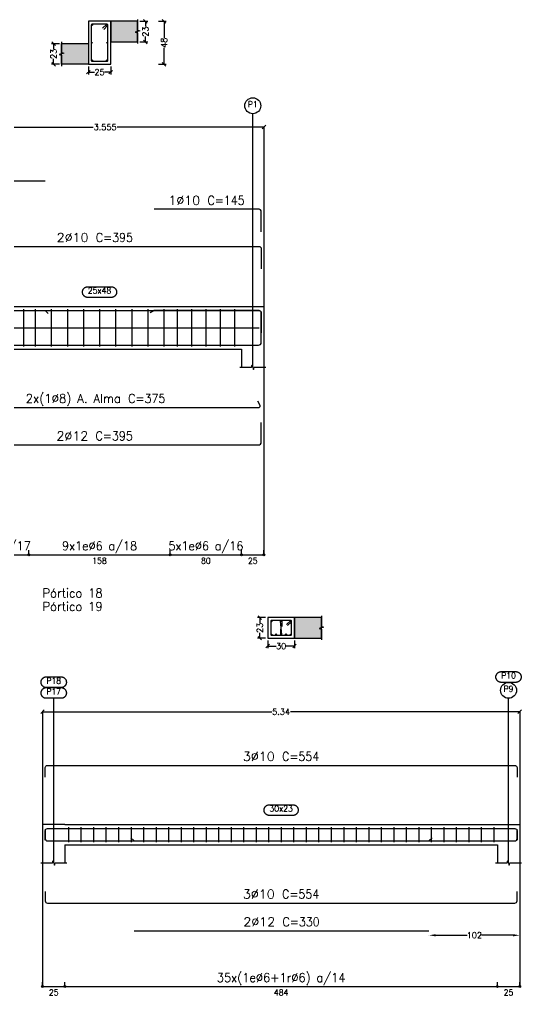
# Model space of a CAD drawing. Header units: millimetres. Extents: x 2071 to 2712, y 1262 to 1380.
# Drawn here: x 2492.17 to 2503.4, y 1266.6 to 1288.43 of the extents above; entities that cross this region are included whole.
import ezdxf
from ezdxf.enums import TextEntityAlignment as Align

# ---------------------------------------------------------------- set-up
doc = ezdxf.new("R2010")
doc.units = ezdxf.units.MM
doc.layers.add('.pormenores', color=8, linetype='Continuous')
for name, color, linetype, lineweight in [('POR_COT_COMPRIMENTO_PROJECTADO', 122, 'Continuous', 0), ('POR_COT_COT_ARM', 3, 'Continuous', 0), ('SEC_COTAS_SEC_DIM_VIGA', 122, 'Continuous', 0)]:
    doc.layers.add(name, color=color, linetype=linetype, lineweight=lineweight)
doc.styles.add('CYPETXT_0.2_romans', font='ROMANS__.TTF', dxfattribs={"height": 0.133333})
doc.styles.add('CYPETXT_romans', font='ROMANS__.TTF', dxfattribs={"height": 0.2})
doc.dimstyles.new('cype_arrow', dxfattribs={"dimtxt": 0.18, "dimasz": 0.15, "dimexe": 0.05, "dimexo": 0.05, "dimgap": 0, "dimtad": 0, "dimdec": 4, "dimzin": 0, "dimdsep": 46, "dimtxsty": 'CYPETXT_0.2_romans', "dimcen": 0.09, "dimadec": 0, "dimazin": 0, "dimtfac": 1, "dimtdec": 4, "dimtofl": 0, "dimtmove": 2, "dimatfit": 3, "dimfxl": 1, "dimtolj": 1, "dimtzin": 0, "dimarcsym": 0})
doc.dimstyles.new('cype_oblique', dxfattribs={"dimtxt": 0.18, "dimasz": 0.18, "dimexe": 0.05, "dimexo": 0.05, "dimgap": 0, "dimtad": 0, "dimdec": 4, "dimzin": 0, "dimdsep": 46, "dimtxsty": 'CYPETXT_0.2_romans', "dimblk": 'OBLIQUE', "dimtsz": 0.04, "dimcen": 0.09, "dimadec": 0, "dimazin": 0, "dimtfac": 1, "dimtdec": 4, "dimtofl": 0, "dimtmove": 2, "dimatfit": 3, "dimfxl": 1, "dimtolj": 1, "dimtzin": 0, "dimarcsym": 0})

# ---------------------------------------------------------------- blocks, each defined once
blk = doc.blocks.new('*D235')
at = {"layer": 'Defpoints', "color": 0, "transparency": 16777216}
for p in [(2493.707, 1287.434), (2494.207, 1287.434), (2494.207, 1287.257)]:
    blk.add_point(p, dxfattribs=at)
at = {"layer": 'SEC_COTAS_SEC_DIM_VIGA', "color": 0, "lineweight": -2, "transparency": 16777216}
for p, q in [((2493.707, 1287.384), (2493.707, 1287.207)), ((2494.207, 1287.384), (2494.207, 1287.207)), ((2493.747, 1287.297), (2493.667, 1287.217)), ((2493.707, 1287.257), (2493.846, 1287.257)), ((2494.207, 1287.257), (2494.067, 1287.257)), ((2494.167, 1287.217), (2494.247, 1287.297))]:
    blk.add_line(p, q, dxfattribs=at)
at = {"layer": 'SEC_COTAS_SEC_DIM_VIGA', "color": 0, "transparency": 16777216, "insert": (2493.957, 1287.257), "char_height": 0.1333, "attachment_point": 5, "style": 'CYPETXT_0.2_romans'}
blk.add_mtext('\\A1;25', dxfattribs=at)
blk = doc.blocks.new('_OBLIQUE')
at = {"color": 0, "linetype": 'ByBlock'}
blk.add_line((-0.5, -0.5), (0.5, 0.5), dxfattribs=at)
blk = doc.blocks.new('*D236')
at = {"layer": 'Defpoints', "color": 0, "transparency": 16777216}
for p in [(2492.929, 1287.894), (2493.107, 1287.894), (2493.107, 1287.434)]:
    blk.add_point(p, dxfattribs=at)
at = {"layer": 'SEC_COTAS_SEC_DIM_VIGA', "color": 0, "lineweight": -2, "transparency": 16777216}
for p, q in [((2493.057, 1287.894), (2492.879, 1287.894)), ((2492.969, 1287.854), (2492.889, 1287.934)), ((2492.929, 1287.894), (2492.929, 1287.775)), ((2493.057, 1287.434), (2492.879, 1287.434)), ((2492.889, 1287.474), (2492.969, 1287.394)), ((2492.929, 1287.434), (2492.929, 1287.554))]:
    blk.add_line(p, q, dxfattribs=at)
at = {"layer": 'SEC_COTAS_SEC_DIM_VIGA', "color": 0, "transparency": 16777216, "insert": (2492.929, 1287.664), "char_height": 0.1333, "attachment_point": 5, "rotation": 90, "style": 'CYPETXT_0.2_romans'}
blk.add_mtext('\\A1;23', dxfattribs=at)
blk = doc.blocks.new('*D237')
at = {"layer": 'Defpoints', "color": 0, "transparency": 16777216}
for p in [(2494.807, 1288.394), (2494.984, 1288.394), (2494.807, 1287.934)]:
    blk.add_point(p, dxfattribs=at)
at = {"layer": 'SEC_COTAS_SEC_DIM_VIGA', "color": 0, "lineweight": -2, "transparency": 16777216}
for p, q in [((2494.857, 1288.394), (2495.034, 1288.394)), ((2495.024, 1288.354), (2494.944, 1288.434)), ((2494.984, 1288.394), (2494.984, 1288.275)), ((2494.984, 1287.934), (2494.984, 1288.054)), ((2494.857, 1287.934), (2495.034, 1287.934)), ((2494.944, 1287.974), (2495.024, 1287.894))]:
    blk.add_line(p, q, dxfattribs=at)
at = {"layer": 'SEC_COTAS_SEC_DIM_VIGA', "color": 0, "transparency": 16777216, "insert": (2494.984, 1288.164), "char_height": 0.1333, "attachment_point": 5, "rotation": 90, "style": 'CYPETXT_0.2_romans'}
blk.add_mtext('\\A1;23', dxfattribs=at)
blk = doc.blocks.new('*D238')
at = {"layer": 'Defpoints', "color": 0, "transparency": 16777216}
for p in [(2495.223, 1288.394), (2495.4, 1288.394), (2495.223, 1287.434)]:
    blk.add_point(p, dxfattribs=at)
at = {"layer": 'SEC_COTAS_SEC_DIM_VIGA', "color": 0, "lineweight": -2, "transparency": 16777216}
for p, q in [((2495.273, 1288.394), (2495.45, 1288.394)), ((2495.44, 1288.354), (2495.36, 1288.434)), ((2495.4, 1288.394), (2495.4, 1288.024)), ((2495.4, 1287.434), (2495.4, 1287.804)), ((2495.273, 1287.434), (2495.45, 1287.434)), ((2495.36, 1287.474), (2495.44, 1287.394))]:
    blk.add_line(p, q, dxfattribs=at)
at = {"layer": 'SEC_COTAS_SEC_DIM_VIGA', "color": 0, "transparency": 16777216, "insert": (2495.4, 1287.914), "char_height": 0.1333, "attachment_point": 5, "rotation": 90, "style": 'CYPETXT_0.2_romans'}
blk.add_mtext('\\A1;48', dxfattribs=at)
blk = doc.blocks.new('*D241')
at = {"layer": 'Defpoints', "color": 0, "transparency": 16777216}
for p in [(2490.527, 1286.028), (2490.527, 1286.028), (2497.637, 1286.028)]:
    blk.add_point(p, dxfattribs=at)
at = {"layer": 'POR_COT_COMPRIMENTO_PROJECTADO', "color": 0, "lineweight": -2, "transparency": 16777216}
for p, q in [((2490.567, 1286.068), (2490.487, 1285.988)), ((2497.597, 1285.988), (2497.677, 1286.068)), ((2490.527, 1286.028), (2490.527, 1286.028)), ((2490.527, 1286.028), (2493.811, 1286.028)), ((2497.637, 1286.028), (2494.352, 1286.028)), ((2497.637, 1286.028), (2497.637, 1286.028))]:
    blk.add_line(p, q, dxfattribs=at)
at = {"layer": 'POR_COT_COMPRIMENTO_PROJECTADO', "color": 0, "transparency": 16777216, "insert": (2494.082, 1286.028), "char_height": 0.1333, "attachment_point": 5, "style": 'CYPETXT_0.2_romans'}
blk.add_mtext('\\A1;3.555', dxfattribs=at)
blk = doc.blocks.new('*D297')
at = {"layer": 'Defpoints', "color": 0, "transparency": 16777216}
for p in [(2497.721, 1274.597), (2498.321, 1274.597), (2498.321, 1274.419)]:
    blk.add_point(p, dxfattribs=at)
at = {"layer": 'SEC_COTAS_SEC_DIM_VIGA', "color": 0, "lineweight": -2, "transparency": 16777216}
for p, q in [((2497.721, 1274.547), (2497.721, 1274.369)), ((2498.321, 1274.547), (2498.321, 1274.369)), ((2497.761, 1274.459), (2497.681, 1274.379)), ((2497.721, 1274.419), (2497.912, 1274.419)), ((2498.321, 1274.419), (2498.131, 1274.419)), ((2498.281, 1274.379), (2498.361, 1274.459))]:
    blk.add_line(p, q, dxfattribs=at)
at = {"layer": 'SEC_COTAS_SEC_DIM_VIGA', "color": 0, "transparency": 16777216, "insert": (2498.021, 1274.419), "char_height": 0.1333, "attachment_point": 5, "style": 'CYPETXT_0.2_romans'}
blk.add_mtext('\\A1;30', dxfattribs=at)
blk = doc.blocks.new('*D298')
at = {"layer": 'Defpoints', "color": 0, "transparency": 16777216}
for p in [(2497.544, 1275.057), (2497.721, 1275.057), (2497.721, 1274.597)]:
    blk.add_point(p, dxfattribs=at)
at = {"layer": 'SEC_COTAS_SEC_DIM_VIGA', "color": 0, "lineweight": -2, "transparency": 16777216}
for p, q in [((2497.671, 1275.057), (2497.494, 1275.057)), ((2497.584, 1275.017), (2497.504, 1275.097)), ((2497.544, 1275.057), (2497.544, 1274.937)), ((2497.544, 1274.597), (2497.544, 1274.716)), ((2497.671, 1274.597), (2497.494, 1274.597)), ((2497.504, 1274.637), (2497.584, 1274.557))]:
    blk.add_line(p, q, dxfattribs=at)
at = {"layer": 'SEC_COTAS_SEC_DIM_VIGA', "color": 0, "transparency": 16777216, "insert": (2497.544, 1274.827), "char_height": 0.1333, "attachment_point": 5, "rotation": 90, "style": 'CYPETXT_0.2_romans'}
blk.add_mtext('\\A1;23', dxfattribs=at)
blk = doc.blocks.new('*D299')
at = {"layer": 'Defpoints', "color": 0, "transparency": 16777216}
for p in [(2492.681, 1272.95), (2492.681, 1272.95), (2503.361, 1272.95)]:
    blk.add_point(p, dxfattribs=at)
at = {"layer": 'POR_COT_COMPRIMENTO_PROJECTADO', "color": 0, "lineweight": -2, "transparency": 16777216}
for p, q in [((2492.721, 1272.99), (2492.641, 1272.91)), ((2492.681, 1272.95), (2492.681, 1272.95)), ((2492.681, 1272.95), (2497.812, 1272.95)), ((2503.361, 1272.95), (2498.23, 1272.95)), ((2503.321, 1272.91), (2503.401, 1272.99)), ((2503.361, 1272.95), (2503.361, 1272.95))]:
    blk.add_line(p, q, dxfattribs=at)
at = {"layer": 'POR_COT_COMPRIMENTO_PROJECTADO', "color": 0, "transparency": 16777216, "insert": (2498.021, 1272.95), "char_height": 0.1333, "attachment_point": 5, "style": 'CYPETXT_0.2_romans'}
blk.add_mtext('\\A1;5.34', dxfattribs=at)
blk = doc.blocks.new('*D300')
at = {"layer": 'Defpoints', "color": 0, "transparency": 16777216}
for p in [(2501.33, 1267.95), (2503.361, 1267.95), (2503.361, 1267.95)]:
    blk.add_point(p, dxfattribs=at)
at = {"layer": 'POR_COT_COT_ARM', "color": 0, "lineweight": -2, "transparency": 16777216}
for p, q in [((2501.33, 1267.95), (2501.33, 1267.95)), ((2501.48, 1267.95), (2502.182, 1267.95)), ((2503.211, 1267.95), (2502.509, 1267.95)), ((2503.361, 1267.95), (2503.361, 1267.95))]:
    blk.add_line(p, q, dxfattribs=at)
at = {"layer": 'POR_COT_COT_ARM', "color": 0, "transparency": 16777216}
for points in [[(2501.48, 1267.975), (2501.48, 1267.925), (2501.33, 1267.95)], [(2503.211, 1267.925), (2503.211, 1267.975), (2503.361, 1267.95)]]:
    blk.add_solid(points, dxfattribs=at)
at = {"layer": 'POR_COT_COT_ARM', "color": 0, "transparency": 16777216, "insert": (2502.346, 1267.95), "char_height": 0.1333, "attachment_point": 5, "style": 'CYPETXT_0.2_romans'}
blk.add_mtext('\\A1;102', dxfattribs=at)

msp = doc.modelspace()

# ---------------------------------------------------------------- hatches: boundary and pattern name
at = {"layer": '.pormenores', "true_color": 0xdad7d3}
for points in [[(2494.80669, 1288.39414), (2494.20669, 1288.39414), (2494.20669, 1287.93414), (2494.80669, 1287.93414)], [(2493.10669, 1287.89414), (2493.70669, 1287.89414), (2493.70669, 1287.43414), (2493.10669, 1287.43414)], [(2498.9211, 1275.0566), (2498.3211, 1275.0566), (2498.3211, 1274.5966), (2498.9211, 1274.5966)]]:
    msp.add_hatch(color=254, dxfattribs=at).paths.add_polyline_path(points, flags=0)

# ---------------------------------------------------------------- linework, layer by layer
at = {"layer": '.pormenores'}
for p, q in [((2497.38669, 1286.02802), (2497.38669, 1286.32802)), ((2497.38669, 1280.65736), (2497.38669, 1286.02802)), ((2497.63669, 1286.02802), (2497.63669, 1276.46135)), ((2490.77669, 1282.01736), (2497.13669, 1282.01736)), ((2492.25669, 1281.95736), (2492.25669, 1281.11736)), ((2492.51669, 1281.95736), (2492.51669, 1281.11736)), ((2492.73939, 1281.92536), (2492.81011, 1281.85465)), ((2492.87669, 1281.95736), (2492.87669, 1281.11736)), ((2493.23669, 1281.95736), (2493.23669, 1281.11736)), ((2493.59669, 1281.95736), (2493.59669, 1281.11736)), ((2493.95669, 1281.95736), (2493.95669, 1281.11736)), ((2494.31669, 1281.95736), (2494.31669, 1281.11736)), ((2494.67669, 1281.95736), (2494.67669, 1281.11736)), ((2495.03669, 1281.95736), (2495.03669, 1281.11736)), ((2495.17669, 1281.92536), (2495.09305, 1281.87055)), ((2495.39669, 1281.95736), (2495.39669, 1281.11736)), ((2495.69669, 1281.95736), (2495.69669, 1281.11736)), ((2496.01669, 1281.95736), (2496.01669, 1281.11736)), ((2496.33669, 1281.95736), (2496.33669, 1281.11736)), ((2496.65669, 1281.95736), (2496.65669, 1281.11736)), ((2496.97669, 1281.95736), (2496.97669, 1281.11736)), ((2490.77669, 1281.05736), (2497.13669, 1281.05736)), ((2497.13669, 1281.05736), (2497.13669, 1280.65736)), ((2497.63669, 1281.05736), (2497.63669, 1280.65736)), ((2492.37669, 1276.46135), (2492.37669, 1276.56135)), ((2495.53669, 1276.46135), (2495.53669, 1276.56135)), ((2497.13669, 1276.46135), (2497.13669, 1276.56135)), ((2492.9311, 1272.95048), (2492.9311, 1273.25048)), ((2503.1111, 1272.95048), (2503.1111, 1273.25048)), ((2492.6811, 1272.95048), (2492.6811, 1266.80354)), ((2492.9311, 1269.57048), (2492.9311, 1272.95048)), ((2503.1111, 1269.57048), (2503.1111, 1272.95048)), ((2503.3611, 1272.95048), (2503.3611, 1266.80354)), ((2493.1811, 1270.43048), (2502.8611, 1270.43048)), ((2493.2611, 1270.37048), (2493.2611, 1270.03048)), ((2493.5411, 1270.37048), (2493.5411, 1270.03048)), ((2493.8211, 1270.37048), (2493.8211, 1270.03048)), ((2494.1011, 1270.37048), (2494.1011, 1270.03048)), ((2494.3811, 1270.37048), (2494.3811, 1270.03048)), ((2494.6611, 1270.37048), (2494.6611, 1270.03048)), ((2494.9411, 1270.37048), (2494.9411, 1270.03048)), ((2495.2211, 1270.37048), (2495.2211, 1270.03048)), ((2495.5011, 1270.37048), (2495.5011, 1270.03048)), ((2495.7811, 1270.37048), (2495.7811, 1270.03048)), ((2496.0611, 1270.37048), (2496.0611, 1270.03048)), ((2496.3411, 1270.37048), (2496.3411, 1270.03048)), ((2496.6211, 1270.37048), (2496.6211, 1270.03048)), ((2496.9011, 1270.37048), (2496.9011, 1270.03048)), ((2497.1811, 1270.37048), (2497.1811, 1270.03048)), ((2497.4611, 1270.37048), (2497.4611, 1270.03048)), ((2497.7411, 1270.37048), (2497.7411, 1270.03048)), ((2498.0211, 1270.37048), (2498.0211, 1270.03048)), ((2498.3011, 1270.37048), (2498.3011, 1270.03048)), ((2498.5811, 1270.37048), (2498.5811, 1270.03048)), ((2498.8611, 1270.37048), (2498.8611, 1270.03048)), ((2499.1411, 1270.37048), (2499.1411, 1270.03048)), ((2499.4211, 1270.37048), (2499.4211, 1270.03048)), ((2499.7011, 1270.37048), (2499.7011, 1270.03048)), ((2499.9811, 1270.37048), (2499.9811, 1270.03048)), ((2500.2611, 1270.37048), (2500.2611, 1270.03048)), ((2500.5411, 1270.37048), (2500.5411, 1270.03048)), ((2500.8211, 1270.37048), (2500.8211, 1270.03048)), ((2501.1011, 1270.37048), (2501.1011, 1270.03048)), ((2501.3811, 1270.37048), (2501.3811, 1270.03048)), ((2501.6611, 1270.37048), (2501.6611, 1270.03048)), ((2501.9411, 1270.37048), (2501.9411, 1270.03048)), ((2502.2211, 1270.37048), (2502.2211, 1270.03048)), ((2502.5011, 1270.37048), (2502.5011, 1270.03048)), ((2502.7811, 1270.37048), (2502.7811, 1270.03048)), ((2494.7301, 1270.06248), (2494.65939, 1270.1332)), ((2501.3301, 1270.06248), (2501.40081, 1270.1332)), ((2492.6811, 1269.97048), (2492.6811, 1269.57048)), ((2493.1811, 1269.97048), (2502.8611, 1269.97048)), ((2493.1811, 1269.97048), (2493.1811, 1269.57048)), ((2502.8611, 1269.97048), (2502.8611, 1269.57048)), ((2503.3611, 1269.97048), (2503.3611, 1269.57048)), ((2492.6811, 1266.80354), (2492.6811, 1266.90354)), ((2493.1811, 1266.80354), (2493.1811, 1266.90354)), ((2502.8611, 1266.80354), (2502.8611, 1266.90354))]:
    msp.add_line(p, q, dxfattribs=at)
for points in [[(2494.20669, 1288.39414), (2493.70669, 1288.39414), (2493.70669, 1287.43414), (2494.20669, 1287.43414), (2494.20669, 1288.39414)], [(2494.21869, 1282.45736), (2494.22671, 1282.45709), (2494.23469, 1282.45629), (2494.2426, 1282.45495), (2494.2504, 1282.45309), (2494.25806, 1282.45072), (2494.26554, 1282.44784), (2494.27282, 1282.44446), (2494.27985, 1282.44061), (2494.28661, 1282.43629), (2494.29306, 1282.43153), (2494.29919, 1282.42636), (2494.30495, 1282.42078), (2494.31033, 1282.41483), (2494.3153, 1282.40854), (2494.31984, 1282.40193), (2494.32393, 1282.39503), (2494.32755, 1282.38787), (2494.33068, 1282.38049), (2494.33331, 1282.37291), (2494.33543, 1282.36518), (2494.33702, 1282.35732), (2494.33809, 1282.34937), (2494.33863, 1282.34137), (2494.33863, 1282.33335), (2494.33809, 1282.32535), (2494.33702, 1282.3174), (2494.33543, 1282.30954), (2494.33331, 1282.3018), (2494.33068, 1282.29423), (2494.32755, 1282.28684), (2494.32393, 1282.27969), (2494.31984, 1282.27279), (2494.3153, 1282.26618), (2494.31033, 1282.25988), (2494.30495, 1282.25393), (2494.29919, 1282.24836), (2494.29306, 1282.24318), (2494.28661, 1282.23842), (2494.27985, 1282.23411), (2494.27282, 1282.23025), (2494.26554, 1282.22688), (2494.25806, 1282.224), (2494.2504, 1282.22162), (2494.2426, 1282.21976), (2494.23469, 1282.21843), (2494.22671, 1282.21763), (2494.21869, 1282.21736), (2493.69469, 1282.21736), (2493.68668, 1282.21763), (2493.6787, 1282.21843), (2493.67079, 1282.21976), (2493.66299, 1282.22162), (2493.65533, 1282.224), (2493.64785, 1282.22688), (2493.64057, 1282.23025), (2493.63354, 1282.23411), (2493.62678, 1282.23842), (2493.62032, 1282.24318), (2493.6142, 1282.24836), (2493.60844, 1282.25393), (2493.60306, 1282.25988), (2493.59809, 1282.26618), (2493.59355, 1282.27279), (2493.58946, 1282.27969), (2493.58584, 1282.28684), (2493.58271, 1282.29423), (2493.58008, 1282.3018), (2493.57796, 1282.30954), (2493.57637, 1282.3174), (2493.5753, 1282.32535), (2493.57476, 1282.33335), (2493.57476, 1282.34137), (2493.5753, 1282.34937), (2493.57637, 1282.35732), (2493.57796, 1282.36518), (2493.58008, 1282.37291), (2493.58271, 1282.38049), (2493.58584, 1282.38787), (2493.58946, 1282.39503), (2493.59355, 1282.40193), (2493.59809, 1282.40854), (2493.60306, 1282.41483), (2493.60844, 1282.42078), (2493.6142, 1282.42636), (2493.62032, 1282.43153), (2493.62678, 1282.43629), (2493.63354, 1282.44061), (2493.64057, 1282.44446), (2493.64785, 1282.44784), (2493.65533, 1282.45072), (2493.66299, 1282.45309), (2493.67079, 1282.45495), (2493.6787, 1282.45629), (2493.68668, 1282.45709), (2493.69469, 1282.45736), (2494.21869, 1282.45736)], [(2498.3211, 1275.0566), (2497.7211, 1275.0566), (2497.7211, 1274.5966), (2498.3211, 1274.5966), (2498.3211, 1275.0566)], [(2503.2751, 1273.84727), (2503.28312, 1273.847), (2503.2911, 1273.8462), (2503.29901, 1273.84487), (2503.30681, 1273.84301), (2503.31447, 1273.84063), (2503.32195, 1273.83775), (2503.32923, 1273.83437), (2503.33626, 1273.83052), (2503.34302, 1273.8262), (2503.34947, 1273.82145), (2503.3556, 1273.81627), (2503.36136, 1273.81069), (2503.36674, 1273.80475), (2503.37171, 1273.79845), (2503.37625, 1273.79184), (2503.38034, 1273.78494), (2503.38395, 1273.77778), (2503.38709, 1273.7704), (2503.38972, 1273.76282), (2503.39183, 1273.75509), (2503.39343, 1273.74723), (2503.3945, 1273.73928), (2503.39504, 1273.73128), (2503.39504, 1273.72326), (2503.3945, 1273.71526), (2503.39343, 1273.70731), (2503.39183, 1273.69945), (2503.38972, 1273.69172), (2503.38709, 1273.68414), (2503.38395, 1273.67676), (2503.38034, 1273.6696), (2503.37625, 1273.6627), (2503.37171, 1273.65609), (2503.36674, 1273.64979), (2503.36136, 1273.64385), (2503.3556, 1273.63827), (2503.34947, 1273.63309), (2503.34302, 1273.62834), (2503.33626, 1273.62402), (2503.32923, 1273.62017), (2503.32195, 1273.61679), (2503.31447, 1273.61391), (2503.30681, 1273.61153), (2503.29901, 1273.60967), (2503.2911, 1273.60834), (2503.28312, 1273.60754), (2503.2751, 1273.60727), (2502.9471, 1273.60727), (2502.93909, 1273.60754), (2502.93111, 1273.60834), (2502.9232, 1273.60967), (2502.9154, 1273.61153), (2502.90774, 1273.61391), (2502.90026, 1273.61679), (2502.89298, 1273.62017), (2502.88595, 1273.62402), (2502.87919, 1273.62834), (2502.87273, 1273.63309), (2502.86661, 1273.63827), (2502.86084, 1273.64385), (2502.85547, 1273.64979), (2502.8505, 1273.65609), (2502.84596, 1273.6627), (2502.84187, 1273.6696), (2502.83825, 1273.67676), (2502.83512, 1273.68414), (2502.83249, 1273.69172), (2502.83037, 1273.69945), (2502.82878, 1273.70731), (2502.82771, 1273.71526), (2502.82717, 1273.72326), (2502.82717, 1273.73128), (2502.82771, 1273.73928), (2502.82878, 1273.74723), (2502.83037, 1273.75509), (2502.83249, 1273.76282), (2502.83512, 1273.7704), (2502.83825, 1273.77778), (2502.84187, 1273.78494), (2502.84596, 1273.79184), (2502.8505, 1273.79845), (2502.85547, 1273.80475), (2502.86084, 1273.81069), (2502.86661, 1273.81627), (2502.87273, 1273.82145), (2502.87919, 1273.8262), (2502.88595, 1273.83052), (2502.89298, 1273.83437), (2502.90026, 1273.83775), (2502.90774, 1273.84063), (2502.9154, 1273.84301), (2502.9232, 1273.84487), (2502.93111, 1273.8462), (2502.93909, 1273.847), (2502.9471, 1273.84727), (2503.2751, 1273.84727)], [(2493.0951, 1273.73048), (2493.10312, 1273.73022), (2493.1111, 1273.72941), (2493.11901, 1273.72808), (2493.12681, 1273.72622), (2493.13447, 1273.72384), (2493.14195, 1273.72096), (2493.14923, 1273.71759), (2493.15626, 1273.71373), (2493.16302, 1273.70942), (2493.16947, 1273.70466), (2493.1756, 1273.69948), (2493.18136, 1273.69391), (2493.18674, 1273.68796), (2493.19171, 1273.68167), (2493.19625, 1273.67505), (2493.20034, 1273.66815), (2493.20395, 1273.661), (2493.20709, 1273.65361), (2493.20972, 1273.64604), (2493.21183, 1273.6383), (2493.21343, 1273.63044), (2493.2145, 1273.6225), (2493.21504, 1273.61449), (2493.21504, 1273.60647), (2493.2145, 1273.59847), (2493.21343, 1273.59053), (2493.21183, 1273.58267), (2493.20972, 1273.57493), (2493.20709, 1273.56736), (2493.20395, 1273.55997), (2493.20034, 1273.55281), (2493.19625, 1273.54591), (2493.19171, 1273.5393), (2493.18674, 1273.53301), (2493.18136, 1273.52706), (2493.1756, 1273.52149), (2493.16947, 1273.51631), (2493.16302, 1273.51155), (2493.15626, 1273.50724), (2493.14923, 1273.50338), (2493.14195, 1273.50001), (2493.13447, 1273.49712), (2493.12681, 1273.49475), (2493.11901, 1273.49289), (2493.1111, 1273.49156), (2493.10312, 1273.49075), (2493.0951, 1273.49048), (2492.7671, 1273.49048), (2492.75909, 1273.49075), (2492.75111, 1273.49156), (2492.7432, 1273.49289), (2492.7354, 1273.49475), (2492.72774, 1273.49712), (2492.72026, 1273.50001), (2492.71298, 1273.50338), (2492.70595, 1273.50724), (2492.69919, 1273.51155), (2492.69273, 1273.51631), (2492.68661, 1273.52149), (2492.68084, 1273.52706), (2492.67547, 1273.53301), (2492.6705, 1273.5393), (2492.66596, 1273.54591), (2492.66187, 1273.55281), (2492.65825, 1273.55997), (2492.65512, 1273.56736), (2492.65249, 1273.57493), (2492.65037, 1273.58267), (2492.64878, 1273.59053), (2492.64771, 1273.59847), (2492.64717, 1273.60647), (2492.64717, 1273.61449), (2492.64771, 1273.6225), (2492.64878, 1273.63044), (2492.65037, 1273.6383), (2492.65249, 1273.64604), (2492.65512, 1273.65361), (2492.65825, 1273.661), (2492.66187, 1273.66815), (2492.66596, 1273.67505), (2492.6705, 1273.68167), (2492.67547, 1273.68796), (2492.68084, 1273.69391), (2492.68661, 1273.69948), (2492.69273, 1273.70466), (2492.69919, 1273.70942), (2492.70595, 1273.71373), (2492.71298, 1273.71759), (2492.72026, 1273.72096), (2492.72774, 1273.72384), (2492.7354, 1273.72622), (2492.7432, 1273.72808), (2492.75111, 1273.72941), (2492.75909, 1273.73022), (2492.7671, 1273.73048), (2493.0951, 1273.73048)], [(2493.0951, 1273.49048), (2493.10312, 1273.49022), (2493.1111, 1273.48941), (2493.11901, 1273.48808), (2493.12681, 1273.48622), (2493.13447, 1273.48384), (2493.14195, 1273.48096), (2493.14923, 1273.47759), (2493.15626, 1273.47373), (2493.16302, 1273.46942), (2493.16947, 1273.46466), (2493.1756, 1273.45948), (2493.18136, 1273.45391), (2493.18674, 1273.44796), (2493.19171, 1273.44167), (2493.19625, 1273.43505), (2493.20034, 1273.42815), (2493.20395, 1273.421), (2493.20709, 1273.41361), (2493.20972, 1273.40604), (2493.21183, 1273.3983), (2493.21343, 1273.39044), (2493.2145, 1273.3825), (2493.21504, 1273.37449), (2493.21504, 1273.36647), (2493.2145, 1273.35847), (2493.21343, 1273.35053), (2493.21183, 1273.34267), (2493.20972, 1273.33493), (2493.20709, 1273.32736), (2493.20395, 1273.31997), (2493.20034, 1273.31281), (2493.19625, 1273.30591), (2493.19171, 1273.2993), (2493.18674, 1273.29301), (2493.18136, 1273.28706), (2493.1756, 1273.28149), (2493.16947, 1273.27631), (2493.16302, 1273.27155), (2493.15626, 1273.26724), (2493.14923, 1273.26338), (2493.14195, 1273.26001), (2493.13447, 1273.25712), (2493.12681, 1273.25475), (2493.11901, 1273.25289), (2493.1111, 1273.25156), (2493.10312, 1273.25075), (2493.0951, 1273.25048), (2492.7671, 1273.25048), (2492.75909, 1273.25075), (2492.75111, 1273.25156), (2492.7432, 1273.25289), (2492.7354, 1273.25475), (2492.72774, 1273.25712), (2492.72026, 1273.26001), (2492.71298, 1273.26338), (2492.70595, 1273.26724), (2492.69919, 1273.27155), (2492.69273, 1273.27631), (2492.68661, 1273.28149), (2492.68084, 1273.28706), (2492.67547, 1273.29301), (2492.6705, 1273.2993), (2492.66596, 1273.30591), (2492.66187, 1273.31281), (2492.65825, 1273.31997), (2492.65512, 1273.32736), (2492.65249, 1273.33493), (2492.65037, 1273.34267), (2492.64878, 1273.35053), (2492.64771, 1273.35847), (2492.64717, 1273.36647), (2492.64717, 1273.37449), (2492.64771, 1273.3825), (2492.64878, 1273.39044), (2492.65037, 1273.3983), (2492.65249, 1273.40604), (2492.65512, 1273.41361), (2492.65825, 1273.421), (2492.66187, 1273.42815), (2492.66596, 1273.43505), (2492.6705, 1273.44167), (2492.67547, 1273.44796), (2492.68084, 1273.45391), (2492.68661, 1273.45948), (2492.69273, 1273.46466), (2492.69919, 1273.46942), (2492.70595, 1273.47373), (2492.71298, 1273.47759), (2492.72026, 1273.48096), (2492.72774, 1273.48384), (2492.7354, 1273.48622), (2492.7432, 1273.48808), (2492.75111, 1273.48941), (2492.75909, 1273.49022), (2492.7671, 1273.49048), (2493.0951, 1273.49048)], [(2498.2831, 1270.87048), (2498.29112, 1270.87022), (2498.2991, 1270.86941), (2498.30701, 1270.86808), (2498.31481, 1270.86622), (2498.32247, 1270.86384), (2498.32995, 1270.86096), (2498.33723, 1270.85759), (2498.34426, 1270.85373), (2498.35102, 1270.84942), (2498.35747, 1270.84466), (2498.3636, 1270.83948), (2498.36936, 1270.83391), (2498.37474, 1270.82796), (2498.37971, 1270.82167), (2498.38425, 1270.81505), (2498.38834, 1270.80815), (2498.39195, 1270.801), (2498.39509, 1270.79361), (2498.39772, 1270.78604), (2498.39983, 1270.7783), (2498.40143, 1270.77044), (2498.4025, 1270.7625), (2498.40304, 1270.75449), (2498.40304, 1270.74647), (2498.4025, 1270.73847), (2498.40143, 1270.73053), (2498.39983, 1270.72267), (2498.39772, 1270.71493), (2498.39509, 1270.70736), (2498.39195, 1270.69997), (2498.38834, 1270.69281), (2498.38425, 1270.68591), (2498.37971, 1270.6793), (2498.37474, 1270.67301), (2498.36936, 1270.66706), (2498.3636, 1270.66149), (2498.35747, 1270.65631), (2498.35102, 1270.65155), (2498.34426, 1270.64724), (2498.33723, 1270.64338), (2498.32995, 1270.64001), (2498.32247, 1270.63712), (2498.31481, 1270.63475), (2498.30701, 1270.63289), (2498.2991, 1270.63156), (2498.29112, 1270.63075), (2498.2831, 1270.63048), (2497.7591, 1270.63048), (2497.75109, 1270.63075), (2497.74311, 1270.63156), (2497.7352, 1270.63289), (2497.7274, 1270.63475), (2497.71974, 1270.63712), (2497.71226, 1270.64001), (2497.70498, 1270.64338), (2497.69795, 1270.64724), (2497.69119, 1270.65155), (2497.68473, 1270.65631), (2497.67861, 1270.66149), (2497.67284, 1270.66706), (2497.66747, 1270.67301), (2497.6625, 1270.6793), (2497.65796, 1270.68591), (2497.65387, 1270.69281), (2497.65025, 1270.69997), (2497.64712, 1270.70736), (2497.64449, 1270.71493), (2497.64237, 1270.72267), (2497.64078, 1270.73053), (2497.63971, 1270.73847), (2497.63917, 1270.74647), (2497.63917, 1270.75449), (2497.63971, 1270.7625), (2497.64078, 1270.77044), (2497.64237, 1270.7783), (2497.64449, 1270.78604), (2497.64712, 1270.79361), (2497.65025, 1270.801), (2497.65387, 1270.80815), (2497.65796, 1270.81505), (2497.6625, 1270.82167), (2497.66747, 1270.82796), (2497.67284, 1270.83391), (2497.67861, 1270.83948), (2497.68473, 1270.84466), (2497.69119, 1270.84942), (2497.69795, 1270.85373), (2497.70498, 1270.85759), (2497.71226, 1270.86096), (2497.71974, 1270.86384), (2497.7274, 1270.86622), (2497.7352, 1270.86808), (2497.74311, 1270.86941), (2497.75109, 1270.87022), (2497.7591, 1270.87048), (2498.2831, 1270.87048)]]:
    msp.add_lwpolyline(points, close=True, dxfattribs=at)
for points in [[(2494.05057, 1288.21256), (2494.13542, 1288.29741), (2494.13766, 1288.30014), (2494.13932, 1288.30325), (2494.14035, 1288.30663), (2494.14069, 1288.31014), (2494.14035, 1288.31365), (2494.13932, 1288.31703), (2494.13766, 1288.32014), (2494.13542, 1288.32287), (2494.13269, 1288.3251), (2494.12958, 1288.32677), (2494.12621, 1288.32779), (2494.12269, 1288.32814), (2493.79069, 1288.32814), (2493.78381, 1288.32677), (2493.77797, 1288.32287), (2493.77406, 1288.31703), (2493.77269, 1288.31014), (2493.77269, 1287.51814), (2493.77406, 1287.51125), (2493.77797, 1287.50541), (2493.78381, 1287.50151), (2493.79069, 1287.50014), (2494.12269, 1287.50014), (2494.12958, 1287.50151), (2494.13542, 1287.50541), (2494.13932, 1287.51125), (2494.14069, 1287.51814), (2494.14069, 1288.31014), (2494.14035, 1288.31365), (2494.13932, 1288.31703), (2494.13766, 1288.32014), (2494.13542, 1288.32287), (2494.13269, 1288.3251), (2494.12958, 1288.32677), (2494.12621, 1288.32779), (2494.12269, 1288.32814), (2494.11918, 1288.32779), (2494.11581, 1288.32677), (2494.11269, 1288.3251), (2494.10997, 1288.32287), (2494.02511, 1288.23801)], [(2494.80669, 1288.39414), (2494.20669, 1288.39414), (2494.20669, 1287.93414), (2494.80669, 1287.93414)], [(2494.80669, 1288.43414), (2494.80669, 1288.19414), (2494.85669, 1288.17914), (2494.75669, 1288.14914), (2494.80669, 1288.13414), (2494.80669, 1287.89414)], [(2493.10669, 1287.93414), (2493.10669, 1287.69414), (2493.15669, 1287.67914), (2493.05669, 1287.64914), (2493.10669, 1287.63414), (2493.10669, 1287.39414)], [(2493.10669, 1287.89414), (2493.70669, 1287.89414), (2493.70669, 1287.43414), (2493.10669, 1287.43414)], [(2488.13939, 1284.82802), (2492.73939, 1284.82802)], [(2497.57669, 1283.68834), (2497.57669, 1284.13834), (2497.57289, 1284.15748), (2497.56205, 1284.1737), (2497.54583, 1284.18454), (2497.52669, 1284.18834), (2495.17669, 1284.18834)], [(2490.17669, 1283.35857), (2497.52669, 1283.35857), (2497.54583, 1283.35477), (2497.56205, 1283.34393), (2497.57289, 1283.32771), (2497.57669, 1283.30857), (2497.57669, 1282.85857)], [(2488.13939, 1281.92536), (2492.73939, 1281.92536)], [(2490.17669, 1281.92536), (2497.52669, 1281.92536), (2497.54583, 1281.92155), (2497.56205, 1281.91071), (2497.57289, 1281.89449), (2497.57669, 1281.87536), (2497.57669, 1281.42536)], [(2497.57669, 1281.42536), (2497.57669, 1281.87536), (2497.57289, 1281.89449), (2497.56205, 1281.91071), (2497.54583, 1281.92155), (2497.52669, 1281.92536), (2495.17669, 1281.92536)], [(2497.13669, 1282.01736), (2497.63669, 1282.01736), (2497.63669, 1281.05736)], [(2490.17669, 1281.14936), (2497.51669, 1281.14936), (2497.53966, 1281.15392), (2497.55912, 1281.16693), (2497.57213, 1281.1864), (2497.57669, 1281.20936), (2497.57669, 1281.64936)], [(2490.23669, 1281.53736), (2497.53051, 1281.53736)], [(2497.09669, 1280.65736), (2497.35669, 1280.65736), (2497.37169, 1280.70736), (2497.40169, 1280.60736), (2497.41669, 1280.65736), (2497.67669, 1280.65736)], [(2490.23669, 1279.75736), (2497.53051, 1279.75736), (2497.54279, 1279.76767), (2497.55082, 1279.78156), (2497.5536, 1279.79736), (2497.49669, 1279.89592)], [(2490.17669, 1278.91957), (2497.51669, 1278.91957), (2497.53966, 1278.92414), (2497.55912, 1278.93715), (2497.57213, 1278.95661), (2497.57669, 1278.97957), (2497.57669, 1279.41957)], [(2490.77669, 1276.46135), (2492.37669, 1276.46135), (2492.37669, 1276.56135)], [(2492.37669, 1276.46135), (2495.53669, 1276.46135), (2495.53669, 1276.56135)], [(2495.53669, 1276.46135), (2497.13669, 1276.46135), (2497.13669, 1276.56135)], [(2497.13669, 1276.46135), (2497.63669, 1276.46135), (2497.63669, 1276.56135)], [(2498.16556, 1274.87844), (2498.25042, 1274.96329), (2498.25241, 1274.96571), (2498.25389, 1274.96848), (2498.2548, 1274.97148), (2498.2551, 1274.9746), (2498.2548, 1274.97773), (2498.25389, 1274.98073), (2498.25241, 1274.98349), (2498.25042, 1274.98592), (2498.24799, 1274.98791), (2498.24523, 1274.98939), (2498.24223, 1274.9903), (2498.2391, 1274.9906), (2497.8031, 1274.9906), (2497.79698, 1274.98939), (2497.79179, 1274.98592), (2497.78832, 1274.98073), (2497.7871, 1274.9746), (2497.7871, 1274.6786), (2497.78832, 1274.67248), (2497.79179, 1274.66729), (2497.79698, 1274.66382), (2497.8031, 1274.6626), (2498.2391, 1274.6626), (2498.24523, 1274.66382), (2498.25042, 1274.66729), (2498.25389, 1274.67248), (2498.2551, 1274.6786), (2498.2551, 1274.9746), (2498.2548, 1274.97773), (2498.25389, 1274.98073), (2498.25241, 1274.98349), (2498.25042, 1274.98592), (2498.24799, 1274.98791), (2498.24523, 1274.98939), (2498.24223, 1274.9903), (2498.2391, 1274.9906), (2498.23598, 1274.9903), (2498.23298, 1274.98939), (2498.23021, 1274.98791), (2498.22779, 1274.98592), (2498.14294, 1274.90106)], [(2498.0051, 1274.7986), (2498.0051, 1274.6786), (2498.0055, 1274.67504), (2498.00669, 1274.67166), (2498.00859, 1274.66863), (2498.01113, 1274.66609), (2498.01416, 1274.66419), (2498.01754, 1274.663), (2498.0211, 1274.6626), (2498.02466, 1274.663), (2498.02805, 1274.66419), (2498.03108, 1274.66609), (2498.03361, 1274.66863), (2498.03552, 1274.67166), (2498.0367, 1274.67504), (2498.0371, 1274.6786), (2498.0051, 1274.9746), (2498.0055, 1274.97816), (2498.00669, 1274.98155), (2498.00859, 1274.98458), (2498.01113, 1274.98711), (2498.01416, 1274.98902), (2498.01754, 1274.9902), (2498.0211, 1274.9906), (2498.02466, 1274.9902), (2498.02805, 1274.98902), (2498.03108, 1274.98711), (2498.03361, 1274.98458), (2498.03552, 1274.98155), (2498.0367, 1274.97816), (2498.0371, 1274.9746), (2498.0371, 1274.8546)], [(2498.9211, 1275.0566), (2498.3211, 1275.0566), (2498.3211, 1274.5966), (2498.9211, 1274.5966)], [(2498.9211, 1275.0966), (2498.9211, 1274.8566), (2498.9711, 1274.8416), (2498.8711, 1274.8116), (2498.9211, 1274.7966), (2498.9211, 1274.5566)], [(2492.7411, 1271.49048), (2492.7411, 1271.70048), (2492.74491, 1271.71962), (2492.75575, 1271.73584), (2492.77197, 1271.74668), (2492.7911, 1271.75048), (2503.2511, 1271.75048), (2503.27024, 1271.74668), (2503.28646, 1271.73584), (2503.2973, 1271.71962), (2503.3011, 1271.70048), (2503.3011, 1271.49048)], [(2493.1811, 1270.43048), (2492.6811, 1270.43048), (2492.6811, 1269.97048)], [(2492.7411, 1270.07848), (2492.7411, 1270.28848), (2492.74491, 1270.30762), (2492.75575, 1270.32384), (2492.77197, 1270.33468), (2492.7911, 1270.33848), (2503.2511, 1270.33848), (2503.27024, 1270.33468), (2503.28646, 1270.32384), (2503.2973, 1270.30762), (2503.3011, 1270.28848), (2503.3011, 1270.07848)], [(2502.8611, 1270.43048), (2503.3611, 1270.43048), (2503.3611, 1269.97048)], [(2492.7411, 1270.32248), (2492.7411, 1270.11248), (2492.74491, 1270.09335), (2492.75575, 1270.07713), (2492.77197, 1270.06629), (2492.7911, 1270.06248), (2503.2511, 1270.06248), (2503.27024, 1270.06629), (2503.28646, 1270.07713), (2503.2973, 1270.09335), (2503.3011, 1270.11248), (2503.3011, 1270.32248)], [(2494.7301, 1270.06248), (2501.3301, 1270.06248)], [(2492.6411, 1269.57048), (2492.9011, 1269.57048), (2492.9161, 1269.62048), (2492.9461, 1269.52048), (2492.9611, 1269.57048), (2493.2211, 1269.57048)], [(2502.8211, 1269.57048), (2503.0811, 1269.57048), (2503.0961, 1269.62048), (2503.1261, 1269.52048), (2503.1411, 1269.57048), (2503.4011, 1269.57048)], [(2492.7411, 1268.93048), (2492.7411, 1268.72048), (2492.74491, 1268.70135), (2492.75575, 1268.68513), (2492.77197, 1268.67429), (2492.7911, 1268.67048), (2503.2511, 1268.67048), (2503.27024, 1268.67429), (2503.28646, 1268.68513), (2503.2973, 1268.70135), (2503.3011, 1268.72048), (2503.3011, 1268.93048)], [(2494.7301, 1268.05048), (2501.3301, 1268.05048)], [(2492.6811, 1266.80354), (2493.1811, 1266.80354), (2493.1811, 1266.90354)], [(2493.1811, 1266.80354), (2502.8611, 1266.80354), (2502.8611, 1266.90354)], [(2502.8611, 1266.80354), (2503.3611, 1266.80354), (2503.3611, 1266.90354)]]:
    msp.add_lwpolyline(points, dxfattribs=at)
at = {"layer": '.pormenores', "color": 254, "true_color": 0xdad7d3}
for points in [[(2494.80669, 1288.39414), (2494.20669, 1288.39414), (2494.20669, 1287.93414), (2494.80669, 1287.93414)], [(2493.10669, 1287.89414), (2493.70669, 1287.89414), (2493.70669, 1287.43414), (2493.10669, 1287.43414)], [(2498.9211, 1275.0566), (2498.3211, 1275.0566), (2498.3211, 1274.5966), (2498.9211, 1274.5966)]]:
    msp.add_lwpolyline(points, close=True, dxfattribs=at)
at = {"layer": '.pormenores'}
for centre, radius in [((2493.78869, 1288.31214), 0.01), ((2494.12469, 1288.31214), 0.01), ((2493.78669, 1287.91514), 0.008), ((2494.12669, 1287.91514), 0.008), ((2493.79069, 1287.51814), 0.012), ((2494.12269, 1287.51814), 0.012), ((2497.38669, 1286.50641), 0.17839), ((2492.37669, 1276.46135), 0.02), ((2492.37669, 1276.46135), 0.02), ((2495.53669, 1276.46135), 0.02), ((2495.53669, 1276.46135), 0.02), ((2497.13669, 1276.46135), 0.02), ((2497.13669, 1276.46135), 0.02), ((2497.63669, 1276.46135), 0.02), ((2497.8031, 1274.9746), 0.01), ((2498.0211, 1274.9746), 0.01), ((2498.2391, 1274.9746), 0.01), ((2497.9121, 1274.6806), 0.012), ((2498.1301, 1274.6806), 0.012), ((2497.8031, 1274.6786), 0.01), ((2498.0211, 1274.6786), 0.01), ((2498.2391, 1274.6786), 0.01), ((2503.1111, 1273.42888), 0.17839), ((2492.6811, 1266.80354), 0.02), ((2493.1811, 1266.80354), 0.02), ((2493.1811, 1266.80354), 0.02), ((2502.8611, 1266.80354), 0.02), ((2502.8611, 1266.80354), 0.02), ((2503.3611, 1266.80354), 0.02)]:
    msp.add_circle(centre, radius, dxfattribs=at)

# ---------------------------------------------------------------- texts
at = {"layer": '.pormenores', "style": 'CYPETXT_romans'}
for s, height, width, p, p2 in [('P1', 0.133333, 0.835985, (2497.27669, 1286.47308), (2497.49669, 1286.47308)), ('1%%c10', 0.2, 0.945763, (2495.49769, 1284.28834), (2496.20869, 1284.28834)), (' C=145', 0.2, 0.754144, (2496.24869, 1284.28834), (2497.20569, 1284.28834)), ('2%%c10', 0.2, 0.945763, (2492.99769, 1283.45857), (2493.70869, 1283.45857)), (' C=395', 0.2, 0.754144, (2493.74869, 1283.45857), (2494.70569, 1283.45857)), ('25x48', 0.133333, 0.840683, (2493.69469, 1282.30402), (2494.21869, 1282.30402)), ('2x(1%%c8) A. Alma', 0.2, 0.822807, (2492.30319, 1279.85736), (2494.43319, 1279.85736)), (' C=375', 0.2, 0.754144, (2494.47319, 1279.85736), (2495.43019, 1279.85736)), ('2%%c12', 0.2, 0.945763, (2492.99269, 1279.01957), (2493.70369, 1279.01957)), (' C=395', 0.2, 0.754144, (2493.74369, 1279.01957), (2494.70069, 1279.01957)), ('5x1e%%c6 a/17', 0.2, 0.810704, (2490.73669, 1276.56135), (2492.41669, 1276.56135)), ('9x1e%%c6 a/18', 0.2, 0.810704, (2493.11669, 1276.56135), (2494.79669, 1276.56135)), ('5x1e%%c6 a/16', 0.2, 0.810704, (2495.49669, 1276.56135), (2497.17669, 1276.56135)), ('158', 0.133333, 0.840941, (2493.79469, 1276.26135), (2494.11869, 1276.26135)), ('80', 0.133333, 0.840941, (2496.22869, 1276.26135), (2496.44469, 1276.26135)), ('25', 0.133333, 0.840941, (2497.27869, 1276.26135), (2497.49469, 1276.26135)), ('Pórtico 18', 0.2, 0.812701, (2492.6811, 1275.5046), (2494.0251, 1275.5046)), ('Pórtico 19', 0.2, 0.812701, (2492.6811, 1275.2046), (2494.0251, 1275.2046)), ('P10', 0.133333, 0.837611, (2502.9471, 1273.69394), (2503.2751, 1273.69394)), ('P18', 0.133333, 0.837611, (2492.7671, 1273.57715), (2493.0951, 1273.57715)), ('P17', 0.133333, 0.837611, (2492.7671, 1273.33715), (2493.0951, 1273.33715)), ('P9', 0.133333, 0.835985, (2503.0011, 1273.39554), (2503.2211, 1273.39554)), ('3%%c10', 0.2, 0.945763, (2497.1671, 1271.85048), (2497.8781, 1271.85048)), (' C=554', 0.2, 0.754144, (2497.9181, 1271.85048), (2498.8751, 1271.85048)), ('30x23', 0.133333, 0.840683, (2497.7591, 1270.71715), (2498.2831, 1270.71715)), ('3%%c10', 0.2, 0.945763, (2497.1671, 1268.77048), (2497.8781, 1268.77048)), (' C=554', 0.2, 0.754144, (2497.9181, 1268.77048), (2498.8751, 1268.77048)), ('2%%c12', 0.2, 0.945763, (2497.1761, 1268.15048), (2497.8871, 1268.15048)), (' C=330', 0.2, 0.754144, (2497.9271, 1268.15048), (2498.8841, 1268.15048)), ('35x(1e%%c6+1r%%c6) a/14', 0.2, 0.829428, (2496.5811, 1266.90354), (2499.4611, 1266.90354)), ('25', 0.133333, 0.840941, (2492.8231, 1266.60354), (2493.0391, 1266.60354)), ('484', 0.133333, 0.840941, (2497.8591, 1266.60354), (2498.1831, 1266.60354)), ('25', 0.133333, 0.840941, (2503.0031, 1266.60354), (2503.2191, 1266.60354))]:
    msp.add_text(s, height=height, dxfattribs=dict(at, width=width)).set_placement(p, p2, align=Align.FIT)

# ---------------------------------------------------------------- dimensions: what is measured, and where the dimension line sits
at = {"layer": '.pormenores'}
for p1, p2, distance, text, picture, middle in [((2494.80669, 1287.93414), (2494.80669, 1288.39414), -0.17733, '23', '*D237', (2494.98403, 1288.16414)), ((2495.22269, 1287.43414), (2495.22269, 1288.39414), -0.17733, '48', '*D238', (2495.40003, 1287.91414)), ((2493.10669, 1287.43414), (2493.10669, 1287.89414), 0.17733, '23', '*D236', (2492.92936, 1287.66414)), ((2493.70669, 1287.43414), (2494.20669, 1287.43414), -0.17733, '25', '*D235', (2493.95669, 1287.25681)), ((2497.7211, 1274.5966), (2497.7211, 1275.0566), 0.17733, '23', '*D298', (2497.54377, 1274.8266)), ((2497.7211, 1274.5966), (2498.3211, 1274.5966), -0.17733, '30', '*D297', (2498.0211, 1274.41927))]:
    dim = msp.add_aligned_dim(p1=p1, p2=p2, distance=distance, text=text, dimstyle='cype_oblique', dxfattribs=at)
    dim.commit()
    dim.dimension.update_dxf_attribs({"geometry": picture, "text_midpoint": middle})
for p1, p2, text, dimstyle, picture, middle in [((2497.63669, 1286.02802), (2490.52669, 1286.02802), '3.555', 'cype_oblique', '*D241', (2494.08169, 1286.02802)), ((2503.3611, 1272.95048), (2492.6811, 1272.95048), '5.34', 'cype_oblique', '*D299', (2498.0211, 1272.95048)), ((2501.3301, 1267.95048), (2503.3611, 1267.95048), '102', 'cype_arrow', '*D300', (2502.3456, 1267.95048))]:
    dim = msp.add_aligned_dim(p1=p1, p2=p2, distance=0, text=text, dimstyle=dimstyle, override={"dimexe": 0, "dimexo": 0}, dxfattribs=at)
    dim.commit()
    dim.dimension.update_dxf_attribs({"geometry": picture, "text_midpoint": middle})

doc.saveas('drawing.dxf')
